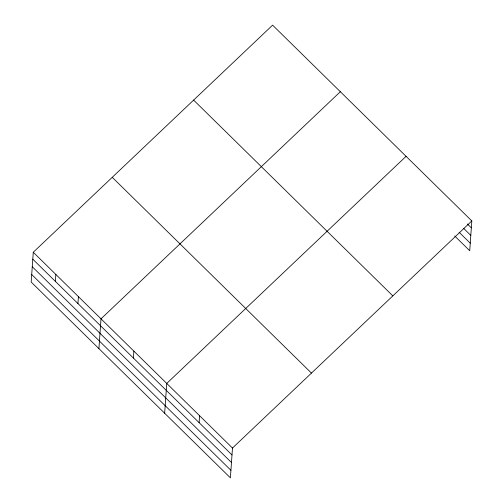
<?xml version="1.0" encoding="UTF-8"?>
<svg xmlns="http://www.w3.org/2000/svg" width="503" height="503" viewBox="0 0 503 503"><rect width="100%" height="100%" fill="white"/><g stroke="black" fill="none" stroke-linecap="round" stroke-linejoin="round"><path stroke-width="0.75" d="M33.273 252.261L31.186 282.064L230.399 477.85L232.48 448.041L471.814 220.936L272.601 25.15L33.273 252.261L232.48 448.041M55.368 281.366L55.846 274.449M77.94 303.554L78.424 296.638M98.921 348.629L101.002 318.827L340.336 91.716M133.389 358.048L133.873 351.132M164.657 413.24L166.744 383.437L406.072 156.326M199.125 422.658L199.609 415.742M471.814 220.936L469.727 250.739L454.687 235.957M467.432 224.024L471.33 227.853M463.559 228.287L470.802 235.41M459.113 232.235L470.255 243.188M193.624 100.097L392.83 295.883M112.251 177.314L311.458 373.1M32.789 259.177L231.996 454.964M32.261 266.735L231.468 462.515M31.714 274.512L230.927 470.299"/></g></svg>
